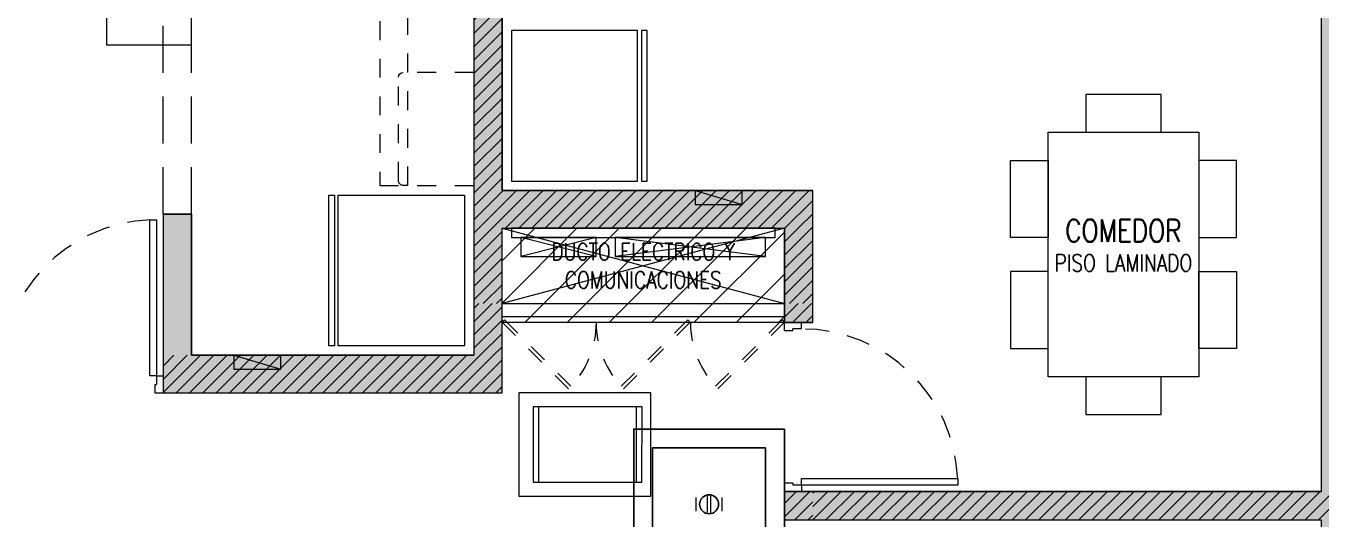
# Model space of a CAD drawing. Header units: millimetres. Extents: x 3738 to 3833, y 1327 to 1657.
# Drawn here: x 3805.64 to 3812.52, y 1488.59 to 1491.21 of the extents above; entities that cross this region are included whole.
import ezdxf
from ezdxf.enums import TextEntityAlignment as Align

# ---------------------------------------------------------------- set-up
doc = ezdxf.new("R2010")
doc.units = ezdxf.units.MM
doc.set_wipeout_variables(frame=1)
for name, pattern in [('CONTINUO', [0]), ('HIDDEN', [0.375, 0.25, -0.125]), ('HIDDEN2', [0.1875, 0.125, -0.0625]), ('X-REF_DP_Arquitectura$0$HIDDEN', [0.375, 0.25, -0.125])]:
    doc.linetypes.add(name, pattern=pattern)
doc.layers.get('0').update_dxf_attribs({"color": 251, "lineweight": 9})
for name, color, linetype, lineweight in [('A-07', 251, 'Continuous', 13), ('A-COCINAS-LAV', 251, 'Continuous', 13), ('A-LINEAS', 251, 'Continuous', 13), ('A-MOBILIARIO', 251, 'Continuous', 13), ('A-MURO BAJO', 251, 'Continuous', 13), ('A-MUROS', 251, 'Continuous', 13), ('A-PROYECCIONES', 251, 'HIDDEN2', 13), ('A-PUERTAS', 251, 'Continuous', 13), ('A-TEXTO-ACABADO PISO', 251, 'Continuous', 13), ('A-TEXTO-AMBIENTE', 251, 'Continuous', 13), ('A_20_Estructuras', 251, 'Continuous', 13), ('A_30_DispositivosSanit', 251, 'Continuous', 13), ('A_30_TableroElect', 251, 'Continuous', 13), ('A_50_TextoAmbiente', 251, 'Continuous', 13), ('A_50_TextoIndicaciones', 251, 'Continuous', 13), ('A_50_Vigas', 251, 'X-REF_DP_Arquitectura$0$HIDDEN', 13), ('A_60_HatchEstructuras', 251, 'Continuous', 13), ('AREA MODIF', 251, 'Continuous', 13), ('MURO CF 120', 251, 'Continuous', 13), ('MURO CF 60', 251, 'Continuous', 13)]:
    doc.layers.add(name, color=color, linetype=linetype, lineweight=lineweight)
doc.styles.add('ROMANS', font='romans.shx', dxfattribs={"width": 0.8})
pattern_1 = [(45, (131.3, -47.8), (-0.035355339, 0.035355339), [])]
pattern_2 = [(45, (-21.67, -43.67528), (-0.03535534, 0.03535534), [])]

# ---------------------------------------------------------------- blocks, each defined once
blk = doc.blocks.new('ESTRUC_P1')
at = {"layer": 'A_60_HatchEstructuras'}
h = blk.add_hatch(color=256, dxfattribs=at)
h.dxf.hatch_style = 1
h.paths.add_polyline_path([(38.35, -0.06), (38.2, -0.06), (38.2, -6.125), (36.7, -6.125), (36.7, -5.375), (36.55, -5.375), (36.55, -6.325), (38.35, -6.325), (38.35, -5.45), (39.85, -5.45), (39.85, -5.95), (40, -5.95), (40, -5.25), (38.35, -5.25)])
h.paths.add_polyline_path([(36.7, -0.15), (36.85, -0.15), (36.85, 0), (36.55, 0), (36.55, -3.225), (36.7, -3.225)])
h.paths.add_polyline_path([(40, 0), (39.7, 0), (39.7, -0.15), (39.85, -0.15), (39.85, -3.5), (40, -3.5)])
h = blk.add_hatch(color=256, dxfattribs=at)
h.dxf.hatch_style = 1
h.paths.add_polyline_path([(44.25, -4.45), (45.6, -4.45), (45.6, -5.5), (45.75, -5.5), (45.75, -4.3), (43.6, -4.3), (43.6, -4.45), (44.05, -4.45), (44.05, -6.05), (44.25, -6.05)], flags=17)
h.paths.add_polyline_path([(48.7, -2.8), (48.5, -2.8), (48.5, -6.85), (45.75, -6.85), (45.75, -6.25), (45.6, -6.25), (45.6, -6.85), (42.85, -6.85), (42.85, -4.3), (42.7, -4.3), (42.7, -6.85), (39.8499, -6.85), (39.8499, -7), (42.7, -7), (42.7, -9.55), (42.85, -9.55), (42.85, -7), (45.6, -7), (45.6, -7.6), (45.75, -7.6), (45.75, -7), (48.5, -7), (48.5, -11.05), (48.7, -11.05)])
h.paths.add_polyline_path([(44.25, -7.8), (44.05, -7.8), (44.05, -9.4), (43.6, -9.4), (43.6, -9.55), (45.75, -9.55), (45.75, -8.35), (45.6032, -8.35), (45.6, -8.35), (45.6, -9.4), (44.25, -9.4)], flags=17)
at = {"layer": 'A_20_Estructuras'}
for points in [[(38.35, -0.06), (38.2, -0.06), (38.2, -6.125), (36.7, -6.125), (36.7, -5.375), (36.55, -5.375), (36.55, -6.325), (38.35, -6.325), (38.35, -5.45), (39.85, -5.45), (39.85, -5.95), (40, -5.95), (40, -5.25), (38.35, -5.25)], [(48.7, -2.8), (48.5, -2.8), (48.5, -6.85), (45.75, -6.85), (45.75, -6.25), (45.6, -6.25), (45.6, -6.85), (42.85, -6.85), (42.85, -4.3), (42.7, -4.3), (42.7, -6.85), (39.8499, -6.85), (39.8499, -7), (42.7, -7), (42.7, -9.55), (42.85, -9.55), (42.85, -7), (45.6, -7), (45.6, -7.6), (45.75, -7.6), (45.75, -7), (48.5, -7), (48.5, -11.05), (48.7, -11.05)]]:
    blk.add_lwpolyline(points, close=True, dxfattribs=at)
at = {"layer": 'A_50_Vigas'}
blk.add_line((38.35, -5.85, 0), (39.85, -5.85, 0), dxfattribs=at)
for points in [[(36.55, -5.375), (36.55, -3.225)], [(36.7, -5.375), (36.7, -3.225)]]:
    blk.add_lwpolyline(points, dxfattribs=at)
blk = doc.blocks.new('REFRI')
blk.add_wipeout([(0.4, 0), (-0.4, 0), (-0.4, -0.67), (0.4, -0.67)])
blk.add_wipeout([(-0.4, -0.69), (-0.4, -0.72), (0.4, -0.72), (0.4, -0.69)])
for points in [[(-0.4, 0), (-0.4, -0.67), (0.4, -0.67), (0.4, 0)], [(-0.4, -0.69), (-0.4, -0.72), (0.4, -0.72), (0.4, -0.69)]]:
    blk.add_lwpolyline(points, close=True)
blk = doc.blocks.new('*U258')
for p, q in [((0.01, 0.855), (0.01, 0.9)), ((0.1, 0.865), (0.1, 0.9)), ((0.055, 0.855), (0.01, 0.855)), ((0.1, 0.865), (0.055, 0.865)), ((0.055, 0.855), (0.055, 0.865)), ((0.055, 0.045), (0.01, 0.045)), ((0.01, 0.045), (0.01, 0)), ((0.055, 0.045), (0.055, 0.035)), ((0.1, 0.035), (0.055, 0.035)), ((0.1, 0.035), (0.1, 0))]:
    blk.add_line(p, q)
blk.add_lwpolyline([(0.93, 0.07), (0.93, 0.035), (0.1, 0.035), (0.1, 0.07)], close=True)
at = {"color": 7, "linetype": 'HIDDEN2'}
blk.add_arc((0.0995, 0.0339), 0.8311, 2.23015, 89.96723, dxfattribs=at)
blk = doc.blocks.new('Tab.Electrico')
blk.add_hatch(color=256).paths.add_polyline_path([(0.075, 0), (0.075, 0.25), (0, 0)])
for p, q in [((0.075, 0.25), (0, 0)), ((0.075, 0.25), (0, 0.25)), ((0, 0.25), (0, 0)), ((0.075, 0), (0.075, 0.25)), ((0, 0), (0.075, 0))]:
    blk.add_line(p, q)
blk = doc.blocks.new('DPTO 75.2')
blk.add_arc((-1.275, 1.6775, 0), 0.025, 0, 90)
at = {"layer": 'A-MURO BAJO', "elevation": 0}
blk.add_lwpolyline([(0, 3.25), (0.3, 3.25), (0.3, 1.85), (-0.15, 1.85), (-0.15, 3.1), (0, 3.1), (0, 3.2)], dxfattribs=at)
at = {"layer": 'A-MUROS'}
for p, q in [((-1.65, 6.265, 0), (-1.65, 0.2, 0)), ((0, 0.95, 0), (-0.15, 0.95, 0)), ((-0.15, 0.95, 0), (-0.15, 0.2, 0)), ((0, 0.95, 0), (0, 0, 0)), ((-0.15, 0.2, 0), (-1.65, 0.2, 0)), ((0, 0, 0), (-1.8, 0, 0))]:
    blk.add_line(p, q, dxfattribs=at)
at = {"layer": 'A-PROYECCIONES', "ltscale": 0.5}
for p, q in [((-1.3, 1.1025, 0), (-1.3, 2.615, 0)), ((-1.65, 1.7025, 0), (-1.275, 1.7025, 0)), ((-1.25, 1.1275, 0), (-1.25, 1.6775, 0)), ((-1.3, 1.1025, 0), (-1.275, 1.1025, 0))]:
    blk.add_line(p, q, dxfattribs=at)
at = {"layer": 'A-PROYECCIONES', "ltscale": 0.5, "elevation": 0}
blk.add_lwpolyline([(-1.65, 2.575), (-1.15, 2.575), (-1.15, 1.1025), (-1.65, 1.1025)], dxfattribs=at)
at = {"layer": 'A-PROYECCIONES', "ltscale": 0.5}
blk.add_arc((-1.275, 1.1275, 0), 0.025, 270, 0, dxfattribs=at)
at = {"xscale": -1, "rotation": 270}
blk.add_blockref('Tab.Electrico', (-0.625, 0.125, 0), dxfattribs=at)
at = {"layer": 'A-COCINAS-LAV', "extrusion": (4.49068e-08, 3.60284e-08, 1), "rotation": 90}
blk.add_blockref('REFRI', (-1.6, 0.65, 0), dxfattribs=at)
at = {"layer": 'A-MOBILIARIO', "xscale": -1, "rotation": 270}
blk.add_blockref('*U258', (0, -0.01, 0), dxfattribs=at)
blk = doc.blocks.new('A$Cb5611ba7')
for points in [[(0.15, 0.1735), (0.15, -0.0265), (0.56, -0.0265), (0.56, 0.1735)], [(1.15, 0.1735), (1.15, -0.0265), (0.74, -0.0265), (0.74, 0.1735)], [(0, -0.0265), (0, -0.8265), (1.3, -0.8265), (1.3, -0.0265)], [(0, -0.2265), (0, -0.6265), (-0.2, -0.6265), (-0.2, -0.2265)], [(1.5, -0.6265), (1.3, -0.6265), (1.3, -0.2265), (1.5, -0.2265)], [(0.15, -1.0265), (0.15, -0.8265), (0.56, -0.8265), (0.56, -1.0265)], [(1.15, -1.0265), (1.15, -0.8265), (0.74, -0.8265), (0.74, -1.0265)]]:
    blk.add_lwpolyline(points, close=True)
blk = doc.blocks.new('*U270')
at = {"linetype": 'HIDDEN', "ltscale": 0.2}
for p, q in [((0.3534, 0.3534), (0, 0)), ((0.0127, -0.0127), (0.3656, 0.3401)), ((0, 0), (0.0127, -0.0127))]:
    blk.add_line(p, q, dxfattribs=at)
blk.add_arc((0, 0), 0.4995, 0, 45, dxfattribs=at)
blk = doc.blocks.new('DPTO 65')
at = {"layer": 'A-LINEAS'}
for p, q in [((-10.35, 1.55), (-8.85, 1.15)), ((-8.85, 1.55), (-10.35, 1.15))]:
    blk.add_line(p, q, dxfattribs=at)
at = {"layer": 'A-MURO BAJO'}
blk.add_line((-10.35, 1.15), (-8.85, 1.15), dxfattribs=at)
at = {"layer": 'A-MUROS'}
for p, q in [((-10.35, 6.94), (-10.35, 1.75)), ((-6, 2.7), (-6, 0.15)), ((-10.35, 1.75), (-8.7, 1.75)), ((-8.7, 1.05), (-8.7, 1.75)), ((-10.35, 1.55), (-8.85, 1.55)), ((-10.35, 0.675, 0), (-10.35, 1.55)), ((-8.85, 1.05), (-8.85, 1.55)), ((-8.85, 1.05), (-8.7, 1.05)), ((-6, 0.15), (-8.8501, 0.15)), ((-8.8501, 0.15), (-8.8501, 0))]:
    blk.add_line(p, q, dxfattribs=at)
at = {"layer": 'A-PUERTAS'}
for p, q in [((-10.35, 1.08), (-8.85, 1.08)), ((-10.35, 1.05), (-8.85, 1.05))]:
    blk.add_line(p, q, dxfattribs=at)
at = {"rotation": 90}
blk.add_blockref('Tab.Electrico', (-9.075, 1.675), dxfattribs=at)
at = {"layer": 'A-COCINAS-LAV', "extrusion": (4.49068e-08, 3.60284e-08, 1), "rotation": 90}
blk.add_blockref('REFRI', (-10.3, 2.2, 0), dxfattribs=at)
at = {"layer": 'A-MOBILIARIO', "xscale": -1.000000000000002, "rotation": 90}
blk.add_blockref('A$Cb5611ba7', (-7.4765, 2.0601), dxfattribs=at)
at = {"layer": 'A-MOBILIARIO', "rotation": 359.9967044834248}
blk.add_blockref('*U258', (-8.8601, 0.15), dxfattribs=at)
at = {"layer": 'A-PROYECCIONES', "ltscale": 0.25, "xscale": -1, "rotation": 180}
blk.add_blockref('*U270', (-10.35, 1.05), dxfattribs=at)
at = {"layer": 'A-PROYECCIONES', "ltscale": 0.25, "rotation": 180}
for p in [(-9.351, 1.05), (-8.85, 1.05)]:
    blk.add_blockref('*U270', p, dxfattribs=at)
blk = doc.blocks.new('TF_P1')
at = {"xscale": -1}
blk.add_blockref('DPTO 75.2', (37.9, 4.725, 0), dxfattribs=at)
blk.add_blockref('DPTO 65', (50.05, 4.05))
blk = doc.blocks.new('XREF_TORREC$0$BANDEJA')
at = {"color": 8}
for points in [[(39.75, 5.6), (39.75, 5.55), (41.15, 5.55), (41.15, 5.6), (39.75, 5.6)], [(40.2, 5.45), (40.2, 5.55), (39.8, 5.55), (39.8, 5.45), (40.2, 5.45), (39.8, 5.55), (40.2, 5.55), (39.8, 5.45)], [(41.1, 5.45), (41.1, 5.55), (40.3, 5.55), (40.3, 5.45), (41.1, 5.45), (40.3, 5.55), (41.1, 5.55), (40.3, 5.45)]]:
    blk.add_lwpolyline(points, dxfattribs=at)
blk = doc.blocks.new('TEXTO AMBIENTES P1')
at = {"layer": 'A-TEXTO-ACABADO PISO', "insert": (41.65, -5.5899), "char_height": 0.09, "attachment_point": 2, "style": 'ROMANS'}
blk.add_mtext_dynamic_manual_height_columns('PISO LAMINADO', width=1.20225, gutter_width=12.5, heights=[0], dxfattribs=at)
at = {"layer": 'A-TEXTO-AMBIENTE', "style": 'ROMANS', "width": 0.8}
blk.add_text('COMEDOR', height=0.12, dxfattribs=at).set_placement((41.6499, -5.5233), align=Align.CENTER)
blk = doc.blocks.new('TEXTO DUCTOS P1')
at = {"layer": 'A_50_TextoIndicaciones', "insert": (39.1, -5.65), "char_height": 0.09, "width": 1.073848, "attachment_point": 5, "style": 'ROMANS'}
blk.add_mtext('\\pxsm1,qc,t16;DUCTO ELECTRICO Y COMUNICACIONES', dxfattribs=at)
blk = doc.blocks.new('R')
at = {"layer": 'A_30_DispositivosSanit', "linetype": 'Continuous'}
for p, q in [((-0.0083, -0.0497), (-0.0083, 0.0497)), ((0.0083, -0.0497), (0.0083, 0.0497)), ((0.0694, -0.0367), (0.0694, 0.0367))]:
    blk.add_line(p, q, dxfattribs=at)
blk.add_circle((0, 0), 0.0504, dxfattribs=at)
blk = doc.blocks.new('A$C90025832')
at = {"layer": 'A_30_DispositivosSanit', "color": 3, "lineweight": 25, "ltscale": 0.35}
for points in [[(-1.4998, 1.0079), (-0.6998, 1.0079), (-0.6998, 0.2079), (-1.4998, 0.2079)], [(-1.3998, 0.9079), (-0.7998, 0.9079), (-0.7998, 0.3079), (-1.3998, 0.3079)]]:
    blk.add_lwpolyline(points, close=True, dxfattribs=at)
at = {"layer": 'A_30_DispositivosSanit', "linetype": 'Continuous', "xscale": -1}
blk.add_blockref('R', (-1.0998, 0.6079), dxfattribs=at)
at = {"layer": 'A_30_DispositivosSanit', "linetype": 'Continuous'}
blk.add_blockref('R', (-1.0998, 0.6079), dxfattribs=at)
blk = doc.blocks.new('is-des-tf_28.02.2025')
at = {"layer": 'A_30_DispositivosSanit', "linetype": 'CONTINUO', "xscale": -1}
blk.add_blockref('A$C90025832', (-4.35, 2.925), dxfattribs=at)
blk = doc.blocks.new('TORRE F HATCH CORTAFUEGO')
at = {"layer": 'AREA MODIF'}
h = blk.add_hatch(dxfattribs=at)
h.set_pattern_fill('ANSI31', color=140, scale=0.05, style=0)
h.set_pattern_definition([(45, (-17.84993, 2.85006), (-0.1122532, 0.1122532), [])])
h.paths.add_polyline_path([(-8.9999, 8.4), (-7.5, 8.4), (-7.5001, 7.9), (-8.9998, 7.9)])
at = {"layer": 'MURO CF 120'}
h = blk.add_hatch(dxfattribs=at)
h.set_pattern_fill('_USER', color=256, scale=0.05, angle=45, style=0, pattern_type=0)
h.set_pattern_definition(pattern_1)
h.paths.add_polyline_path([(-9.1501, 8), (-9.0001, 8), (-9.0001, 7.725), (-9.1501, 7.725)])
h = blk.add_hatch(dxfattribs=at)
h.set_pattern_fill('_USER', color=256, scale=0.05, angle=45, style=0, pattern_type=0)
h.set_pattern_definition(pattern_1)
h.paths.add_polyline_path([(-7.5001, 8), (-7.3501, 8), (-7.3501, 7.9), (-7.5001, 7.9)])
h = blk.add_hatch(dxfattribs=at)
h.set_pattern_fill('_USER', color=256, scale=0.05, angle=45, style=0, pattern_type=0)
h.set_pattern_definition(pattern_1)
h.paths.add_polyline_path([(-10.8001, 7.725), (-9.0001, 7.725), (-9.0001, 7.525), (-10.8001, 7.525)])
h = blk.add_hatch(dxfattribs=at)
h.set_pattern_fill('_USER', color=256, scale=0.05, angle=45, style=0, pattern_type=0)
h.set_pattern_definition(pattern_1)
h.paths.add_polyline_path([(-11.7, 7.6749), (-18.4, 7.675), (-18.4, 7.525), (-11.7, 7.525)])
h.paths.add_polyline_path([(-7.5, 6.9999), (-7.35, 6.9999), (-7.35, 6.85), (-7.5, 6.85)])
h.paths.add_polyline_path([(-39.8499, 6.85), (-40.0005, 6.85), (-40.0005, 7), (-39.8499, 7)])
at = {"layer": 'MURO CF 60'}
h = blk.add_hatch(dxfattribs=at)
h.set_pattern_fill('_USER', color=256, scale=0.05, angle=45, pattern_type=0)
h.set_pattern_definition(pattern_2)
edge = h.paths.add_edge_path()
edge.add_line((-9, 8.6), (-9.15, 8.6))
edge.add_line((-9.15, 8.6), (-9.15, 13.7899))
edge.add_line((-9.15, 13.7899), (-9, 13.7899))
edge.add_line((-9, 13.7899), (-9, 8.6))
edge = h.paths.add_edge_path()
edge.add_line((-9, 5.2499), (-9.15, 5.2499))
edge.add_line((-9.15, 5.2499), (-9.15, 0.06))
edge.add_line((-9.15, 0.06), (-9, 0.06))
edge.add_line((-9, 0.06), (-9, 5.2499))
edge = h.paths.add_edge_path()
edge.add_line((-38.35, 8.6), (-38.35, 13.7899))
edge.add_line((-38.35, 13.7899), (-38.2, 13.7899))
edge.add_line((-38.2, 13.7899), (-38.2, 8.6))
edge.add_line((-38.2, 8.6), (-38.35, 8.6))
edge = h.paths.add_edge_path()
edge.add_line((-38.35, 5.2499), (-38.2, 5.2499))
edge.add_line((-38.2, 5.2499), (-38.2, 0.06))
edge.add_line((-38.2, 0.06), (-38.35, 0.06))
edge.add_line((-38.35, 0.06), (-38.35, 5.2499))
h = blk.add_hatch(dxfattribs=at)
h.set_pattern_fill('_USER', color=256, scale=0.05, angle=45, pattern_type=0)
h.set_pattern_definition(pattern_2)
h.paths.add_polyline_path([(-9.1501, 8.6), (-7.3501, 8.6), (-7.3501, 8.4), (-9.1501, 8.4)])
h = blk.add_hatch(dxfattribs=at)
h.set_pattern_fill('_USER', color=256, scale=0.05, angle=45, pattern_type=0)
h.set_pattern_definition(pattern_2)
h.paths.add_polyline_path([(-9.1502, 8.4), (-9, 8.4), (-9.0001, 8), (-9.1503, 8)])
h = blk.add_hatch(dxfattribs=at)
h.set_pattern_fill('_USER', color=256, scale=0.05, angle=45, pattern_type=0)
h.set_pattern_definition(pattern_2)
h.paths.add_polyline_path([(-7.5, 8.4), (-7.3499, 8.4), (-7.35, 8), (-7.5001, 8)])
h = blk.add_hatch(dxfattribs=at)
h.set_pattern_fill('_USER', color=256, scale=0.05, angle=45, pattern_type=0)
h.set_pattern_definition(pattern_2)
h.paths.add_polyline_path([(1.35, 7), (-7.35, 6.9999), (-7.35, 6.8499), (-3.5, 6.8499), (-3.5, 6.8499), (-3.35, 6.8499), (1.35, 6.8499)])
blk = doc.blocks.new('TEXTO NOTAS P1')
at = {"color": 8}
blk.add_lwpolyline([(39.0933, -6.4), (38.5433, -6.4), (38.5433, -6.7999), (39.0932, -6.8)], close=True, dxfattribs=at)

msp = doc.modelspace()

# ---------------------------------------------------------------- block references
at = {"color": 251}
msp.add_blockref('ESTRUC_P1', (3769.8221, 1495.5876), dxfattribs=at)

# ---------------------------------------------------------------- next in the draw order: block references
msp.add_blockref('TF_P1', (3768.4721, 1484.5379), dxfattribs=at)

# ---------------------------------------------------------------- next in the draw order: linework, layer by layer
at = {"layer": 'A_30_TableroElect', "elevation": 0}
for points in [[(3808.2616, 1488.7136), (3808.9616, 1488.7136), (3808.9616, 1489.2629), (3808.2616, 1489.2629)], [(3808.3366, 1488.7879), (3808.8866, 1488.7879), (3808.8866, 1489.1879), (3808.3366, 1489.1879)]]:
    msp.add_lwpolyline(points, close=True, dxfattribs=at)

# ---------------------------------------------------------------- next in the draw order: block references
msp.add_blockref('XREF_TORREC$0$BANDEJA', (3768.4721, 1484.5379))
at = {"layer": 'A-07'}
msp.add_blockref('is-des-tf_28.02.2025', (3812.5221, 1485.1379), dxfattribs=at)
at = {"layer": 'A_50_TextoAmbiente'}
msp.add_blockref('TEXTO AMBIENTES P1', (3769.8221, 1495.5879), dxfattribs=at)
at = {"layer": 'A_50_TextoIndicaciones'}
for name in ['TEXTO DUCTOS P1', 'TEXTO NOTAS P1']:
    msp.add_blockref(name, (3769.8221, 1495.5879), dxfattribs=at)
at = {"layer": 'MURO CF 120', "color": 251}
msp.add_blockref('TORRE F HATCH CORTAFUEGO', (3817.1721, 1481.7379), dxfattribs=at)

doc.saveas('drawing.dxf')
